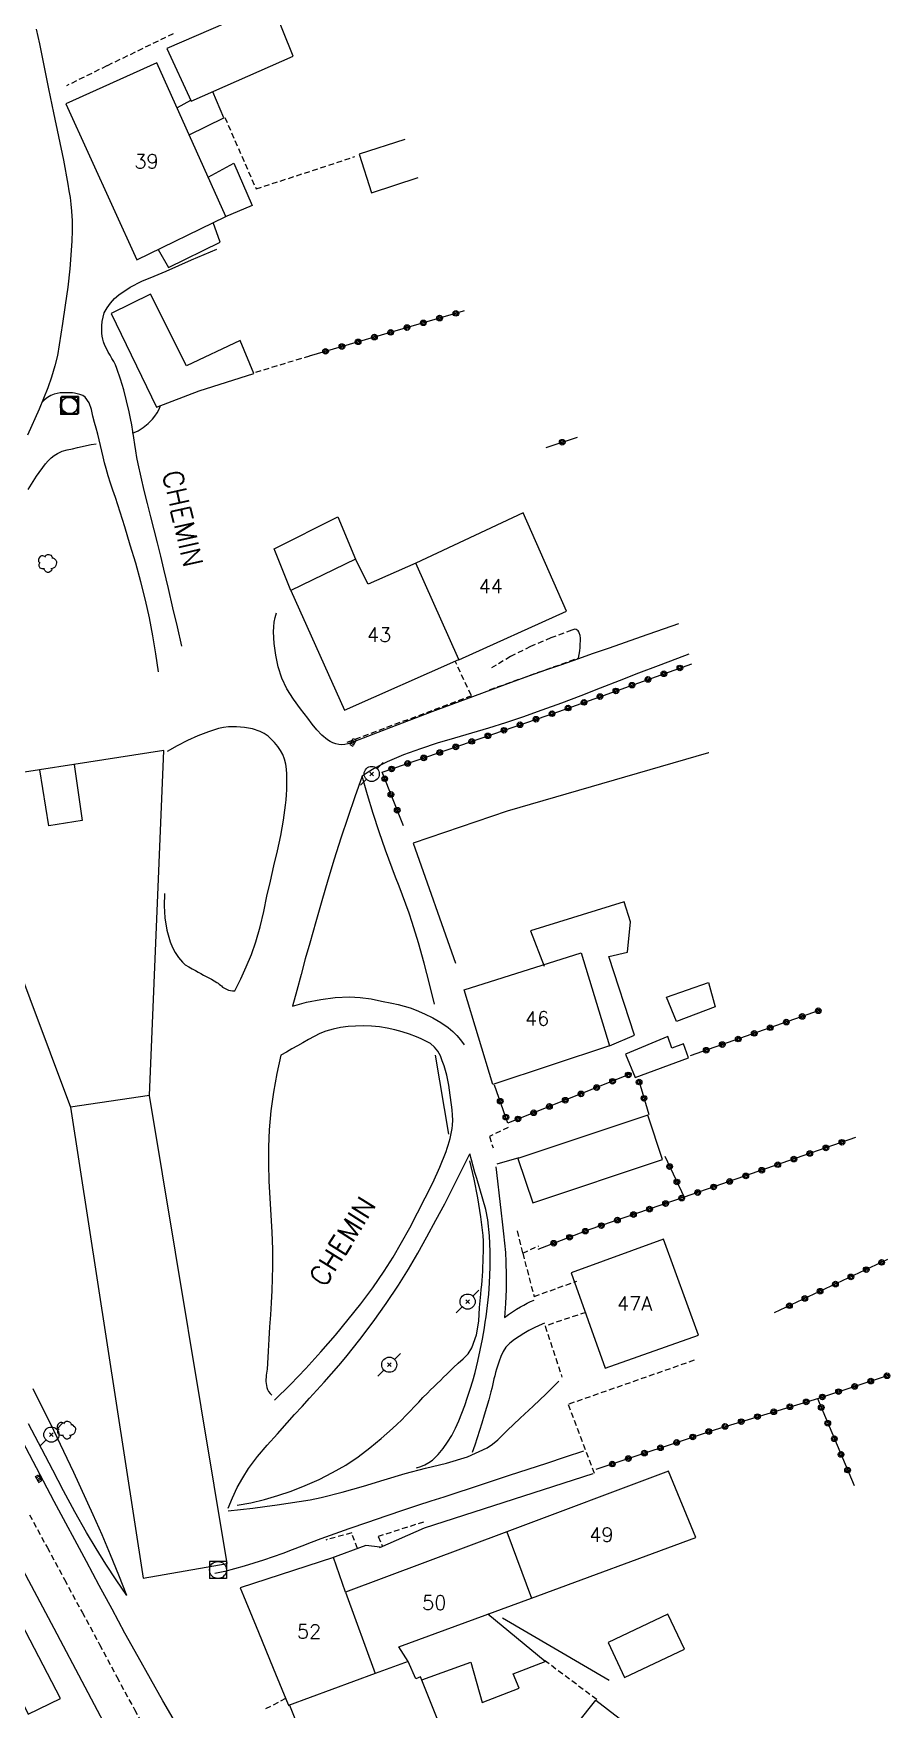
# Model space of a CAD drawing. Header units: millimetres. Extents: x 174000 to 175000, y 130000 to 130858.
# Drawn here: x 174115.2 to 174191, y 130268.3 to 130416.5 of the extents above; entities that cross this region are included whole.
import ezdxf
from ezdxf.enums import TextEntityAlignment as Align

# ---------------------------------------------------------------- set-up
doc = ezdxf.new("R2010")
doc.units = ezdxf.units.MM
doc.linetypes.add('DASHED', pattern=[0.75, 0.5, -0.25])
doc.layers.get('0').update_dxf_attribs({"linetype": 'CONTINUOUS'})
for name, color, linetype in [('W0001', 6, 'DASHED'), ('W0014', 7, 'CONTINUOUS'), ('W0017', 7, 'CONTINUOUS'), ('W0071', 7, 'CONTINUOUS'), ('W0101', 7, 'CONTINUOUS'), ('W0104', 1, 'CONTINUOUS'), ('W0112', 1, 'DASHED'), ('W0211', 2, 'CONTINUOUS'), ('W0214', 2, 'CONTINUOUS'), ('W0300', 7, 'CONTINUOUS'), ('W0323', 7, 'CONTINUOUS'), ('W0333', 7, 'CONTINUOUS'), ('W0401', 7, 'CONTINUOUS'), ('W0420', 7, 'CONTINUOUS'), ('W0473', 7, 'CONTINUOUS'), ('W0989', 7, 'CONTINUOUS'), ('W0991', 7, 'CONTINUOUS'), ('W1102', 7, 'CONTINUOUS')]:
    doc.layers.add(name, color=color, linetype=linetype)
doc.styles.get("Standard").update_dxf_attribs({"font": 'romans.shx', "width": 0.85})

# ---------------------------------------------------------------- blocks, each defined once
blk = doc.blocks.new('T401')
for p, q in [((-0.3, 0.3), (0, 0.3)), ((-0.3, -0.25), (-0.3, 0.3)), ((-0.3, 0.15), (0, 0.15)), ((-0.3, 0), (0, 0)), ((0, 0.3), (0, -0.25)), ((-0.3, -0.15), (0, -0.15)), ((-0.3, -0.25), (-0.3, -0.3)), ((-0.3, -0.3), (0, -0.3)), ((0, -0.3), (0, -0.25))]:
    blk.add_line(p, q)
blk = doc.blocks.new('T420')
for p, q in [((0.75, 0.75), (-0.75, 0.75)), ((-0.75, 0.75), (-0.75, -0.75)), ((0.75, 0.75), (0.75, -0.75)), ((0.75, -0.75), (-0.75, -0.75))]:
    blk.add_line(p, q)
blk.add_ellipse((0, 0), major_axis=(-0.53, 0.53), ratio=1, start_param=3.926991, end_param=10.210176)
blk = doc.blocks.new('T473')
for p, q in [((-0.166667, 0.166667), (0.166667, -0.166667)), ((-0.166667, -0.166667), (0.166667, 0.166667)), ((0.500001, 0.500001), (1.000002, 1.000002)), ((-1.000002, -1.000002), (-0.500001, -0.500001))]:
    blk.add_line(p, q)
blk.add_ellipse((0, 0), major_axis=(0.471405, 0.471405), ratio=1, start_param=5.4977871438, end_param=11.780972451)
blk = doc.blocks.new('T300')
for p, q in [((-0.8, 0.51), (-0.86, 0.34)), ((-0.86, 0.34), (-0.86, 0.17)), ((-0.86, 0.17), (-0.74, 0.06)), ((-0.69, 0.63), (-0.8, 0.51)), ((-0.8, -0.06), (-0.74, 0.06)), ((-0.74, 0.06), (-0.69, 0.11)), ((-0.57, 0.69), (-0.69, 0.63)), ((-0.46, 0.69), (-0.57, 0.69)), ((-0.29, 0.63), (-0.46, 0.69)), ((-0.29, 0.63), (-0.17, 0.74)), ((-0.23, 0.57), (-0.29, 0.63)), ((-0.17, 0.74), (-0.06, 0.8)), ((-0.06, 0.8), (0.06, 0.8)), ((0.06, 0.8), (0.23, 0.74)), ((0.23, 0.74), (0.34, 0.63)), ((0.34, 0.63), (0.4, 0.51)), ((0.46, 0.46), (0.34, 0.46)), ((0.4, 0.51), (0.4, 0.46)), ((0.57, 0.4), (0.46, 0.46)), ((0.57, 0.4), (0.69, 0.29)), ((0.69, 0.29), (0.74, 0.17)), ((0.74, 0.06), (0.69, -0.17)), ((0.74, 0.17), (0.74, 0.06)), ((-0.8, -0.17), (-0.8, -0.06)), ((-0.8, -0.23), (-0.8, -0.17)), ((-0.74, -0.34), (-0.8, -0.23)), ((-0.69, -0.4), (-0.74, -0.34)), ((-0.51, -0.46), (-0.69, -0.4)), ((-0.4, -0.46), (-0.51, -0.46)), ((-0.4, -0.46), (-0.34, -0.46)), ((-0.34, -0.46), (-0.34, -0.4)), ((-0.34, -0.51), (-0.34, -0.46)), ((-0.29, -0.63), (-0.34, -0.51)), ((-0.17, -0.74), (-0.29, -0.63)), ((-0.06, -0.8), (-0.17, -0.74)), ((0.06, -0.8), (-0.06, -0.8)), ((0.17, -0.74), (0.06, -0.8)), ((0.23, -0.69), (0.17, -0.74)), ((0.29, -0.46), (0.23, -0.46)), ((0.29, -0.63), (0.23, -0.69)), ((0.46, -0.4), (0.29, -0.46)), ((0.34, -0.51), (0.29, -0.63)), ((0.34, -0.51), (0.34, -0.46)), ((0.57, -0.34), (0.46, -0.4)), ((0.63, -0.29), (0.57, -0.34)), ((0.69, -0.17), (0.63, -0.29))]:
    blk.add_line(p, q)
blk = doc.blocks.new('t323o')
at = {"color": 0, "linetype": 'Continuous'}
for radius in [0.25, 0.15]:
    blk.add_circle((0, 0), radius, dxfattribs=at)

msp = doc.modelspace()

# ---------------------------------------------------------------- linework, layer by layer
at = {"layer": 'W0001'}
msp.add_lwpolyline([(174114.87, 130285.53), (174116.41, 130282.65), (174117.96, 130279.79), (174119.5, 130276.92), (174121.05, 130274.05), (174122.59, 130271.18), (174124.13, 130268.31), (174127.29, 130262.36)], dxfattribs=at)
at = {"layer": 'W0014'}
for points in [[(174127.77, 130267.15), (174126.65, 130269.08), (174125.56, 130271.02), (174124.47, 130272.96), (174123.3, 130275.06), (174122.16, 130277.17), (174121.02, 130279.28), (174119.89, 130281.4), (174117.05, 130286.7), (174114.23, 130292.02), (174111.42, 130297.34), (174108.62, 130302.67)], [(174114.27, 130280.66), (174117.02, 130275.49), (174119.76, 130270.31), (174122.48, 130265.11)]]:
    msp.add_lwpolyline(points, dxfattribs=at)
at = {"layer": 'W0017'}
for points in [[(174115.45, 130416.9), (174115.73, 130415.58), (174116, 130414.26), (174116.27, 130412.93), (174116.54, 130411.61), (174116.98, 130409.5), (174117.42, 130407.4), (174117.85, 130405.29), (174118.24, 130403.18), (174118.34, 130402.59), (174118.44, 130401.99), (174118.52, 130401.4), (174118.58, 130400.8), (174118.62, 130399.93), (174118.62, 130399.06), (174118.6, 130398.18), (174118.55, 130397.31), (174118.42, 130395.69), (174118.24, 130394.08), (174118.02, 130392.47), (174117.78, 130390.87), (174117.64, 130389.92), (174117.49, 130388.98), (174117.32, 130388.04), (174117.1, 130387.11), (174116.81, 130386.13), (174116.48, 130385.17), (174116.11, 130384.22), (174115.72, 130383.28), (174114.68, 130380.98)], [(174121.46, 130391.79), (174121.72, 130392.24), (174122.03, 130392.67), (174122.38, 130393.06), (174122.77, 130393.41), (174123.75, 130394.07), (174124.8, 130394.59), (174125.88, 130395.04), (174126.94, 130395.5), (174128.05, 130396), (174129.17, 130396.5), (174130.29, 130396.97), (174131.42, 130397.43)], [(174143.25, 130353.77), (174146.84, 130355.17), (174150.45, 130356.54), (174154.06, 130357.89), (174157.69, 130359.22), (174159.09, 130359.73), (174160.5, 130360.23), (174161.91, 130360.72), (174163.32, 130361.21), (174164.73, 130361.7), (174166.14, 130362.19), (174167.55, 130362.68), (174168.95, 130363.17), (174172.25, 130364.34)], [(174173.14, 130361.61), (174172.13, 130361.23), (174170.42, 130360.59), (174168.71, 130359.93), (174167, 130359.27), (174165.3, 130358.61), (174163.59, 130357.95), (174161.88, 130357.3), (174160.16, 130356.67), (174158.44, 130356.05), (174156.95, 130355.55), (174155.44, 130355.08), (174153.93, 130354.64), (174152.42, 130354.2), (174150.91, 130353.75), (174149.41, 130353.25), (174147.93, 130352.71), (174146.47, 130352.1), (174145.89, 130351.82), (174145.33, 130351.51), (174144.79, 130351.18), (174144.26, 130350.82)], [(174158.12, 130317.09), (174156.18, 130316.51)], [(174132.41, 130285.88), (174133.5, 130286), (174134.59, 130286.12), (174135.67, 130286.26), (174136.75, 130286.41), (174137.72, 130286.55), (174138.7, 130286.69), (174139.67, 130286.85), (174140.63, 130287.04), (174142.51, 130287.51), (174144.37, 130288.04), (174146.22, 130288.61), (174148.07, 130289.17), (174149.88, 130289.65), (174151.73, 130290.09), (174153.57, 130290.64), (174155.31, 130291.43), (174155.8, 130291.76), (174156.25, 130292.16), (174156.66, 130292.57), (174157.08, 130292.98), (174158.24, 130294.05), (174159.39, 130295.13), (174160.53, 130296.23), (174161.66, 130297.34)], [(174163.84, 130291.16), (174162.2, 130290.61), (174160.56, 130290.07), (174158.92, 130289.52), (174157.27, 130288.98), (174156.12, 130288.6), (174154.96, 130288.22), (174153.8, 130287.85), (174152.64, 130287.47), (174151.49, 130287.09), (174150.33, 130286.72), (174149.17, 130286.34), (174148.02, 130285.95), (174146.37, 130285.4), (174144.73, 130284.84), (174143.09, 130284.27), (174141.45, 130283.7), (174140.61, 130283.39), (174139.76, 130283.07), (174138.92, 130282.75), (174138.08, 130282.43), (174137.24, 130282.11), (174136.4, 130281.8), (174135.55, 130281.5), (174134.69, 130281.23), (174133.84, 130280.97), (174132.98, 130280.74), (174132.12, 130280.52), (174131.25, 130280.33)]]:
    msp.add_lwpolyline(points, dxfattribs=at)
at = {"layer": 'W0071'}
for points in [[(174128.32, 130362.32), (174127.93, 130364.03), (174127.54, 130365.73), (174127.15, 130367.43), (174126.74, 130369.13), (174126.46, 130370.3), (174126.17, 130371.46), (174125.87, 130372.62), (174125.57, 130373.78), (174125.28, 130374.94), (174124.99, 130376.1), (174124.72, 130377.27), (174124.47, 130378.44), (174124.35, 130379.01), (174124.26, 130379.59), (174124.16, 130380.16), (174124.08, 130380.74), (174123.99, 130381.32), (174123.89, 130381.89), (174123.79, 130382.47), (174123.67, 130383.04), (174123.44, 130384.02), (174123.19, 130384.99), (174122.91, 130385.95), (174122.58, 130386.89), (174122.45, 130387.2), (174122.3, 130387.49), (174122.14, 130387.78), (174121.98, 130388.06), (174121.82, 130388.34), (174121.67, 130388.64), (174121.53, 130388.93), (174121.41, 130389.24), (174121.34, 130389.49), (174121.29, 130389.75), (174121.26, 130390), (174121.24, 130390.26), (174121.25, 130390.65), (174121.29, 130391.03), (174121.36, 130391.41), (174121.46, 130391.79)], [(174126.26, 130360.07), (174126.03, 130361.66), (174125.77, 130363.25), (174125.46, 130364.83), (174125.12, 130366.4), (174124.71, 130368.03), (174124.25, 130369.66), (174123.77, 130371.27), (174123.28, 130372.89), (174123.08, 130373.54), (174122.87, 130374.18), (174122.66, 130374.82), (174122.45, 130375.47), (174122.23, 130376.11), (174122.02, 130376.75), (174121.82, 130377.4), (174121.63, 130378.05), (174121.5, 130378.55), (174121.37, 130379.06), (174121.25, 130379.57), (174121.14, 130380.08), (174121.02, 130380.58), (174120.9, 130381.09), (174120.76, 130381.6), (174120.61, 130382.1), (174120.47, 130382.66), (174120.34, 130383.25), (174120.13, 130383.84), (174119.77, 130384.35), (174119.56, 130384.5), (174119.32, 130384.59), (174119.08, 130384.64), (174118.85, 130384.69), (174118.65, 130384.72), (174118.46, 130384.74), (174118.26, 130384.74), (174118.07, 130384.74), (174117.82, 130384.73), (174117.56, 130384.72), (174117.3, 130384.68), (174117.05, 130384.62), (174116.74, 130384.48), (174116.45, 130384.32), (174116.18, 130384.11), (174115.94, 130383.88)], [(174143.25, 130353.77), (174142.99, 130353.68), (174142.73, 130353.63), (174142.47, 130353.61), (174142.2, 130353.63), (174141.94, 130353.68), (174141.68, 130353.77), (174141.44, 130353.89), (174141.21, 130354.04), (174140.71, 130354.45), (174140.26, 130354.93), (174139.86, 130355.44), (174139.47, 130355.95), (174138.82, 130356.79), (174138.19, 130357.64), (174137.62, 130358.55), (174137.16, 130359.51), (174136.84, 130360.51), (174136.62, 130361.53), (174136.49, 130362.57), (174136.44, 130363.61), (174136.45, 130364.03), (174136.49, 130364.45), (174136.57, 130364.87), (174136.68, 130365.28)], [(174133, 130331.84), (174133.53, 130332.9), (174134.02, 130333.97), (174134.47, 130335.07), (174134.86, 130336.18), (174135.25, 130337.51), (174135.57, 130338.86), (174135.85, 130340.21), (174136.15, 130341.56), (174136.46, 130342.9), (174136.78, 130344.24), (174137.07, 130345.58), (174137.31, 130346.94), (174137.37, 130347.39), (174137.44, 130347.84), (174137.49, 130348.28), (174137.54, 130348.74), (174137.58, 130349.19), (174137.61, 130349.64), (174137.62, 130350.09), (174137.62, 130350.55), (174137.61, 130351), (174137.59, 130351.45), (174137.52, 130351.9), (174137.41, 130352.34), (174137.24, 130352.74), (174137.04, 130353.11), (174136.8, 130353.47), (174136.53, 130353.8), (174136.25, 130354.09), (174135.95, 130354.36), (174135.61, 130354.6), (174135.25, 130354.79), (174134.57, 130355.02), (174133.87, 130355.15), (174133.17, 130355.21), (174132.46, 130355.2), (174132.01, 130355.15), (174131.56, 130355.05), (174131.12, 130354.91), (174130.69, 130354.76), (174129.75, 130354.4), (174128.82, 130353.99), (174127.92, 130353.53), (174127.04, 130353.02)], [(174144.26, 130350.82), (174143.62, 130349), (174142.99, 130347.17), (174142.38, 130345.34), (174141.79, 130343.5), (174141.23, 130341.65), (174140.69, 130339.8), (174140.16, 130337.94), (174139.63, 130336.08), (174139.24, 130334.69), (174138.86, 130333.29), (174138.48, 130331.89), (174138.11, 130330.49)], [(174126.79, 130340.47), (174126.75, 130339.38), (174126.82, 130338.3), (174127.01, 130337.23), (174127.3, 130336.18), (174127.49, 130335.69), (174127.74, 130335.23), (174128.03, 130334.79), (174128.37, 130334.39), (174128.63, 130334.16), (174128.93, 130333.97), (174129.23, 130333.8), (174129.53, 130333.64), (174129.76, 130333.5), (174130, 130333.37), (174130.24, 130333.25), (174130.48, 130333.12), (174130.72, 130333), (174130.96, 130332.87), (174131.19, 130332.73), (174131.42, 130332.59), (174131.53, 130332.52), (174131.63, 130332.44), (174131.73, 130332.36), (174131.83, 130332.28), (174131.93, 130332.19), (174132.04, 130332.12), (174132.15, 130332.05), (174132.27, 130331.99), (174132.44, 130331.92), (174132.62, 130331.88), (174132.81, 130331.85), (174133, 130331.84)], [(174138.11, 130330.49), (174139.34, 130330.84), (174140.6, 130331.09), (174141.87, 130331.25), (174143.15, 130331.31), (174144.1, 130331.27), (174145.05, 130331.13), (174145.98, 130330.95), (174146.9, 130330.75), (174147.44, 130330.63), (174147.98, 130330.5), (174148.51, 130330.34), (174149.04, 130330.15), (174149.78, 130329.83), (174150.5, 130329.47), (174151.21, 130329.06), (174151.87, 130328.6), (174152.27, 130328.26), (174152.63, 130327.9), (174152.97, 130327.51), (174153.28, 130327.09)], [(174136.51, 130295.67), (174137.92, 130297.05), (174139.29, 130298.47), (174140.62, 130299.92), (174141.91, 130301.41), (174143.04, 130302.78), (174144.14, 130304.17), (174145.2, 130305.59), (174146.2, 130307.06), (174147, 130308.31), (174147.75, 130309.6), (174148.47, 130310.9), (174149.16, 130312.22), (174149.84, 130313.55), (174150.51, 130314.88), (174151.13, 130316.25), (174151.68, 130317.64), (174151.78, 130317.93), (174151.87, 130318.21), (174151.96, 130318.5), (174152.04, 130318.79), (174152.11, 130319.08), (174152.17, 130319.37), (174152.22, 130319.67), (174152.26, 130319.97), (174152.28, 130320.42), (174152.26, 130320.87), (174152.21, 130321.32), (174152.16, 130321.76), (174152.05, 130322.64), (174151.93, 130323.51), (174151.75, 130324.38), (174151.51, 130325.23), (174151.35, 130325.66), (174151.18, 130326.09), (174150.95, 130326.51), (174150.66, 130326.88), (174150.3, 130327.18), (174149.9, 130327.41), (174149.48, 130327.6), (174149.06, 130327.77), (174148.44, 130328.02), (174147.8, 130328.23), (174147.15, 130328.41), (174146.49, 130328.55), (174145.8, 130328.66), (174145.09, 130328.73), (174144.39, 130328.76), (174143.68, 130328.74), (174143.02, 130328.69), (174142.36, 130328.6), (174141.71, 130328.46), (174141.06, 130328.28), (174140.53, 130328.07), (174140.02, 130327.82), (174139.52, 130327.54), (174139.03, 130327.26), (174138.54, 130327), (174138.05, 130326.72), (174137.57, 130326.44), (174137.09, 130326.15)], [(174137.09, 130326.17), (174136.72, 130324.54), (174136.42, 130322.89), (174136.2, 130321.23), (174136.05, 130319.56), (174135.99, 130318.05), (174135.99, 130316.54), (174136.03, 130315.03), (174136.11, 130313.52), (174136.2, 130312.01), (174136.28, 130310.51), (174136.33, 130309), (174136.34, 130307.49), (174136.32, 130306.42), (174136.27, 130305.34), (174136.22, 130304.27), (174136.15, 130303.2), (174136.08, 130302.13), (174136.02, 130301.06), (174135.96, 130299.99), (174135.9, 130298.91), (174135.86, 130298.4), (174135.78, 130297.86), (174135.75, 130297.32), (174135.83, 130296.78), (174135.9, 130296.59), (174136, 130296.41), (174136.12, 130296.25), (174136.27, 130296.1)], [(174132.41, 130286.12), (174132.8, 130287.03), (174133.23, 130287.92), (174133.71, 130288.78), (174134.23, 130289.61), (174135.02, 130290.68), (174135.88, 130291.69), (174136.77, 130292.67), (174137.65, 130293.66), (174138.29, 130294.39), (174138.95, 130295.11), (174139.6, 130295.83), (174140.27, 130296.54), (174140.92, 130297.26), (174141.57, 130297.99), (174142.21, 130298.72), (174142.83, 130299.47), (174144.05, 130301.01), (174145.24, 130302.59), (174146.39, 130304.19), (174147.49, 130305.82), (174148.36, 130307.23), (174149.19, 130308.66), (174149.99, 130310.11), (174150.78, 130311.56), (174151.56, 130313.02), (174152.32, 130314.49), (174153.06, 130315.96), (174153.79, 130317.45)], [(174149.06, 130289.68), (174149.44, 130289.79), (174149.8, 130289.94), (174150.15, 130290.13), (174150.47, 130290.36), (174150.98, 130290.84), (174151.43, 130291.38), (174151.82, 130291.95), (174152.19, 130292.54), (174152.53, 130293.18), (174152.82, 130293.84), (174153.08, 130294.51), (174153.33, 130295.18), (174153.58, 130295.91), (174153.82, 130296.64), (174154.04, 130297.37), (174154.25, 130298.11), (174154.49, 130299.09), (174154.7, 130300.07), (174154.9, 130301.05), (174155.07, 130302.04), (174155.15, 130302.54), (174155.22, 130303.03), (174155.29, 130303.53), (174155.36, 130304.03), (174155.41, 130304.53), (174155.46, 130305.03), (174155.5, 130305.54), (174155.53, 130306.04), (174155.58, 130307.42), (174155.59, 130308.81), (174155.53, 130310.2), (174155.38, 130311.59), (174155.2, 130312.52), (174154.94, 130313.43), (174154.66, 130314.34), (174154.39, 130315.25), (174154.24, 130315.8), (174154.09, 130316.35), (174153.94, 130316.9), (174153.79, 130317.45)], [(174156.09, 130316.29), (174156.24, 130315.01), (174156.39, 130313.73), (174156.53, 130312.45), (174156.67, 130311.17), (174156.76, 130310.36), (174156.85, 130309.54), (174156.93, 130308.72), (174156.98, 130307.9), (174157.01, 130306.67), (174157, 130305.43), (174156.95, 130304.19), (174156.86, 130302.96)], [(174156.86, 130302.98), (174157.2, 130303.23), (174157.55, 130303.46), (174157.91, 130303.69), (174158.27, 130303.91), (174158.56, 130304.07), (174158.85, 130304.22), (174159.15, 130304.37), (174159.46, 130304.51)], [(174160.4, 130302.45), (174159.92, 130302.26), (174159.46, 130302.05), (174159, 130301.81), (174158.56, 130301.56), (174158.14, 130301.3), (174157.72, 130301.02), (174157.33, 130300.71), (174156.98, 130300.34), (174156.73, 130299.96), (174156.54, 130299.53), (174156.38, 130299.1), (174156.23, 130298.67), (174156.14, 130298.39), (174156.06, 130298.11), (174155.99, 130297.82), (174155.92, 130297.54), (174155.86, 130297.25), (174155.79, 130296.96), (174155.72, 130296.68), (174155.65, 130296.39), (174155.46, 130295.7), (174155.26, 130295.01), (174155.06, 130294.32), (174154.85, 130293.63), (174154.65, 130292.98), (174154.44, 130292.32), (174154.22, 130291.67), (174154, 130291.02)]]:
    msp.add_lwpolyline(points, dxfattribs=at)
at = {"layer": 'W0101'}
for points in [[(174126.11, 130413.91), (174118.07, 130410.28), (174124.35, 130396.49), (174132.2, 130400.32)], [(174166.14, 130327), (174155.82, 130323.58), (174153.28, 130331.94), (174163.62, 130335.21)], [(174170.92, 130309.89), (174162.73, 130306.93), (174165.76, 130298.5), (174173.99, 130301.41)]]:
    msp.add_lwpolyline(points, close=True, dxfattribs=at)
for points in [[(174152.8, 130361.14), (174152.8, 130361.13), (174162.32, 130365.43), (174158.51, 130374.13), (174149, 130369.67)], [(174149, 130369.67), (174144.8, 130367.8), (174143.67, 130370.01), (174137.96, 130367.25)], [(174137.96, 130367.25), (174142.7, 130356.67), (174152.8, 130361.14)], [(174159.23, 130278.15), (174173.75, 130283.5), (174171.35, 130289.37), (174157.07, 130284.02)], [(174157.07, 130284.02), (174142.78, 130278.68)], [(174141.74, 130281.74), (174133.48, 130279.07), (174133.77, 130278.36)], [(174142.78, 130278.68), (174141.74, 130281.74)], [(174133.77, 130278.36), (174135.09, 130275.15)], [(174148.33, 130272.55), (174147.51, 130273.84), (174159.23, 130278.15)], [(174135.09, 130275.15), (174136.4, 130271.95)], [(174151.07, 130267.06), (174149.42, 130271.19), (174149.01, 130271), (174148.33, 130272.55)], [(174136.4, 130271.95), (174137.72, 130268.75), (174137.84, 130268.7)], [(174137.84, 130268.7), (174140.22, 130262.74)]]:
    msp.add_lwpolyline(points, dxfattribs=at)
at = {"layer": 'W0104'}
for points in [[(174129.14, 130410.52), (174138.18, 130414.49), (174136.27, 130419.19), (174126.99, 130415.19)], [(174125.56, 130393.46), (174122.09, 130391.76), (174126.09, 130383.45), (174129.85, 130384.91), (174134.69, 130386.43), (174133.48, 130389.37), (174128.73, 130387.11)], [(174175.47, 130330.44), (174172.05, 130329.15), (174171.16, 130331.29), (174174.89, 130332.59)], [(174168.4, 130324.19), (174173.12, 130325.93), (174172.66, 130327.17), (174171.64, 130326.78), (174171.28, 130327.8), (174167.55, 130326.25)], [(174169.51, 130320.87), (174158.03, 130317.04), (174159.34, 130313.1), (174170.82, 130316.93), (174169.51, 130320.87)], [(174117.59, 130269.28), (174113.78, 130276.65), (174108.11, 130275.27), (174111.04, 130269.18), (174113.61, 130270.23), (174114.73, 130267.88)], [(174171.28, 130276.74), (174166, 130274.22), (174167.47, 130271.13), (174172.76, 130273.65), (174171.28, 130276.74)]]:
    msp.add_lwpolyline(points, close=True, dxfattribs=at)
for points in [[(174129.12, 130410.58), (174129.09, 130410.57), (174127.9, 130409.93)], [(174128.96, 130407.55), (174132.05, 130409.04), (174131.07, 130411.36)], [(174148.04, 130407.14), (174144, 130405.82), (174145.09, 130402.43), (174149.21, 130403.78)], [(174130.64, 130403.8), (174132.92, 130405.04), (174134.55, 130401.29), (174132.11, 130400.27)], [(174126.22, 130397.4), (174127.16, 130395.81), (174131.71, 130398.04), (174131.1, 130399.78)], [(174137.96, 130367.25), (174137.96, 130367.25), (174136.5, 130370.94), (174142.12, 130373.76), (174143.67, 130370.01)], [(174166.14, 130327), (174168.35, 130327.94), (174166.07, 130334.9), (174167.72, 130335.28), (174167.98, 130337.95), (174167.43, 130339.72), (174159.16, 130337.15), (174160.35, 130334.02)], [(174149.53, 130270.92), (174153.88, 130272.48), (174154.88, 130268.92), (174158.15, 130270.2), (174157.61, 130271.46), (174160.45, 130272.55), (174155.39, 130276.74)], [(174167.88, 130263.71), (174163.28, 130267.2), (174163.31, 130267.08), (174164.92, 130269.12)], [(174164.92, 130269.12), (174170.45, 130264.85)]]:
    msp.add_lwpolyline(points, dxfattribs=at)
at = {"layer": 'W0112'}
for points in [[(174127.57, 130416.48), (174121.7, 130413.64), (174118.12, 130411.88)], [(174132.12, 130409.09), (174134.89, 130402.76), (174143.63, 130405.62)], [(174139.61, 130387.98), (174134.67, 130386.48)], [(174163.38, 130361.28), (174163.45, 130361.59), (174163.5, 130361.91), (174163.54, 130362.22), (174163.55, 130362.54), (174163.56, 130362.78), (174163.56, 130363.03), (174163.53, 130363.27), (174163.45, 130363.51), (174163.41, 130363.6), (174163.35, 130363.68), (174163.28, 130363.75), (174163.19, 130363.8), (174163.08, 130363.82), (174162.98, 130363.8), (174162.89, 130363.76), (174162.8, 130363.73), (174160.95, 130363.07), (174159.14, 130362.29), (174157.39, 130361.41), (174155.7, 130360.41)], [(174153.91, 130357.99), (174152.51, 130360.95)], [(174155.53, 130358.47), (174163.38, 130361.28)], [(174142.95, 130353.84), (174154.15, 130358.04)], [(174157.18, 130319.78), (174155.51, 130318.98), (174155.84, 130317.96)], [(174157.98, 130310.62), (174158.46, 130308.65), (174159.87, 130309.31)], [(174158.46, 130308.65), (174159.46, 130304.83), (174163.24, 130306.18)], [(174164.03, 130303.42), (174160.45, 130302.21), (174161.93, 130297.68)], [(174173.63, 130299.18), (174162.48, 130295.28), (174164.79, 130289.17)], [(174149.69, 130284.88), (174145.69, 130283.6), (174146.07, 130282.72)], [(174143.85, 130282.53), (174143.34, 130283.92), (174141.06, 130283.29)], [(174165, 130269.18), (174160.28, 130272.72)], [(174137.5, 130269.28), (174135.71, 130268.34)]]:
    msp.add_lwpolyline(points, dxfattribs=at)
at = {"layer": 'W0211'}
for points in [[(174123.96, 130381.15), (174124.45, 130381.38), (174124.91, 130381.67), (174125.34, 130382.01), (174125.73, 130382.39), (174125.95, 130382.66), (174126.15, 130382.97), (174126.31, 130383.29), (174126.43, 130383.62)], [(174114.75, 130376.17), (174115.47, 130377.35), (174116.28, 130378.46), (174116.51, 130378.73), (174116.76, 130378.97), (174117.04, 130379.19), (174117.34, 130379.38), (174117.76, 130379.57), (174118.2, 130379.69), (174118.65, 130379.79), (174119.09, 130379.89), (174119.5, 130379.99), (174119.91, 130380.08), (174120.32, 130380.16), (174120.74, 130380.23)], [(174150.66, 130330.66), (174150.23, 130332.48), (174149.76, 130334.3), (174149.25, 130336.11), (174148.7, 130337.9), (174148.43, 130338.71), (174148.14, 130339.51), (174147.84, 130340.31), (174147.53, 130341.11), (174147.21, 130341.9), (174146.91, 130342.69), (174146.61, 130343.49), (174146.32, 130344.3), (174145.78, 130345.92), (174145.25, 130347.54), (174144.75, 130349.18), (174144.26, 130350.82)], [(174151.94, 130319.17), (174150.76, 130326.15)], [(174133.21, 130286.36), (174134.43, 130286.59), (174135.63, 130286.88), (174136.82, 130287.22), (174137.99, 130287.62), (174139.23, 130288.11), (174140.46, 130288.65), (174141.65, 130289.26), (174142.81, 130289.92), (174143.9, 130290.65), (174144.95, 130291.45), (174145.96, 130292.28), (174146.95, 130293.15), (174147.36, 130293.52), (174147.75, 130293.9), (174148.14, 130294.29), (174148.51, 130294.69), (174148.89, 130295.09), (174149.27, 130295.49), (174149.64, 130295.88), (174150.03, 130296.27), (174150.32, 130296.56), (174150.6, 130296.84), (174150.89, 130297.12), (174151.18, 130297.4), (174151.47, 130297.68), (174151.76, 130297.96), (174152.05, 130298.24), (174152.33, 130298.53), (174152.76, 130298.93), (174153.2, 130299.32), (174153.63, 130299.76), (174153.96, 130300.27), (174154.37, 130301.42), (174154.57, 130302.64), (174154.65, 130303.84), (174154.75, 130305.02), (174154.8, 130305.43), (174154.84, 130305.84), (174154.87, 130306.24), (174154.9, 130306.65), (174154.92, 130307.06), (174154.94, 130307.47), (174154.96, 130307.88), (174154.97, 130308.29), (174154.98, 130308.77), (174154.99, 130309.25), (174154.98, 130309.73), (174154.95, 130310.21), (174154.76, 130311.88), (174154.5, 130313.54), (174154.18, 130315.19), (174153.79, 130316.82)], [(174123.45, 130278.39), (174122.75, 130280.19), (174122.02, 130281.97), (174121.27, 130283.75), (174120.49, 130285.51), (174118.78, 130289.26), (174117.01, 130292.97), (174115.19, 130296.67)]]:
    msp.add_lwpolyline(points, dxfattribs=at)
at = {"layer": 'W0214'}
msp.add_lwpolyline([(174123.45, 130278.39), (174122.52, 130279.76), (174121.62, 130281.14), (174120.74, 130282.55), (174119.89, 130283.96), (174118.86, 130285.78), (174117.87, 130287.63), (174116.91, 130289.48), (174115.94, 130291.33), (174114.76, 130293.57)], dxfattribs=at)
at = {"layer": 'W0300'}
for points in [[(174174.92, 130352.91), (174174.89, 130352.9), (174157.08, 130347.74), (174148.77, 130344.9)], [(174148.79, 130344.9), (174152.53, 130334.29)], [(174156.67, 130276.4), (174166.09, 130270.9)]]:
    msp.add_lwpolyline(points, dxfattribs=at)
at = {"layer": 'W0323'}
for points in [[(174153.29, 130391.99), (174152.82, 130391.84), (174139.59, 130387.98)], [(174160.52, 130379.89), (174163.31, 130380.81)], [(174147.92, 130346.43), (174146.03, 130351.18), (174161.64, 130356.56), (174173.41, 130360.78)], [(174184.66, 130330.11), (174173.27, 130326.1)], [(174168.08, 130324.53), (174157.15, 130320.16), (174155.97, 130323.51)], [(174168.69, 130324.02), (174169.61, 130320.92)], [(174187.89, 130318.88), (174172.73, 130313.6), (174164.3, 130310.71), (174159.79, 130308.99)], [(174171.01, 130317.23), (174172.73, 130313.6)], [(174190.71, 130308.08), (174180.68, 130303.37)], [(174164.96, 130289.54), (174175.5, 130293.07), (174184.63, 130295.84), (174190.8, 130297.86)], [(174184.51, 130295.8), (174187.76, 130288.1)]]:
    msp.add_lwpolyline(points, dxfattribs=at)
at = {"layer": 'W0333'}
msp.add_lwpolyline([(174126.74, 130353.09), (174107.77, 130350.16), (174118.48, 130321.55), (174124.9, 130279.92), (174132.32, 130281.2), (174125.48, 130322.59)], close=True, dxfattribs=at)
for points in [[(174118.8, 130351.87), (174119.52, 130346.91), (174116.57, 130346.43), (174115.76, 130351.4)], [(174125.48, 130322.59), (174118.48, 130321.55)], [(174164.66, 130289.15), (174149.74, 130284.33), (174145.81, 130282.61), (174145.86, 130282.66), (174144.58, 130282.8), (174141.56, 130281.68)]]:
    msp.add_lwpolyline(points, dxfattribs=at)
at = {"layer": 'W1102'}
for points in [[(174152.8, 130361.14), (174149, 130369.67)], [(174157.07, 130284.02), (174159.23, 130278.15)], [(174142.78, 130278.68), (174145.43, 130271.48)], [(174148.33, 130272.55), (174145.43, 130271.48)], [(174145.43, 130271.48), (174137.75, 130268.66), (174137.84, 130268.7)]]:
    msp.add_lwpolyline(points, dxfattribs=at)

# ---------------------------------------------------------------- block references
at = {"layer": 'W0300'}
for p in [(174116.5, 130369.64), (174118.17, 130293)]:
    msp.add_blockref('T300', p, dxfattribs=at)
at = {"layer": 'W0323'}
for p, rotation in [((174149.67, 130390.92), 196.2360264777842), ((174151.11, 130391.34), 196.2360264777842), ((174152.55, 130391.76), 196.2360264777842), ((174145.35, 130389.66), 196.2360264777842), ((174146.79, 130390.08), 196.2360264777842), ((174148.23, 130390.5), 196.2360264777842), ((174141.03, 130388.4), 196.2360264777842), ((174142.47, 130388.82), 196.2360264777842), ((174143.91, 130389.24), 196.2360264777842), ((174161.95, 130380.36), 18.24507134420977), ((174170.94, 130359.89), 19.72609415341108), ((174172.35, 130360.4), 19.72609415341108), ((174166.7, 130358.37), 19.72609415341108), ((174168.12, 130358.88), 19.72609415341108), ((174169.53, 130359.39), 19.72609415341108), ((174162.47, 130356.86), 19.72609415341108), ((174163.88, 130357.36), 19.72609415341108), ((174165.29, 130357.87), 19.72609415341108), ((174158.22, 130355.38), 19.020124207183), ((174159.63, 130355.87), 19.020124207183), ((174161.05, 130356.36), 19.020124207183), ((174153.96, 130353.91), 19.020124207183), ((174155.38, 130354.4), 19.020124207183), ((174156.8, 130354.89), 19.020124207183), ((174149.71, 130352.45), 19.020124207183), ((174151.13, 130352.93), 19.020124207183), ((174152.54, 130353.42), 19.020124207183), ((174146.87, 130351.47), 19.020124207183), ((174148.29, 130351.96), 19.020124207183), ((174146.26, 130350.61), 111.7005393975971), ((174146.81, 130349.22), 111.7005393975971), ((174147.37, 130347.82), 111.7005393975971), ((174184.59, 130330.09), 199.3960583236912), ((174180.34, 130328.59), 199.3960583236912), ((174181.76, 130329.09), 199.3960583236912), ((174183.17, 130329.59), 199.3960583236912), ((174176.1, 130327.1), 199.3960583236912), ((174177.51, 130327.59), 199.3960583236912), ((174178.93, 130328.09), 199.3960583236912), ((174174.68, 130326.6), 199.3960583236912), ((174167.79, 130324.41), 201.7575879789448), ((174163.61, 130322.74), 201.7575879789448), ((174165, 130323.3), 201.7575879789448), ((174166.4, 130323.85), 201.7575879789448), ((174168.75, 130323.79), 286.5348320214584), ((174156.47, 130322.09), 109.548553291606), ((174159.43, 130321.07), 201.7575879789448), ((174160.82, 130321.63), 201.7575879789448), ((174162.22, 130322.18), 201.7575879789448), ((174169.18, 130322.35), 286.5348320214584), ((174156.97, 130320.68), 109.548553291606), ((174158.04, 130320.52), 201.7575879789448), ((174186.68, 130318.46), 199.209166598673), ((174182.43, 130316.97), 199.209166598673), ((174183.84, 130317.47), 199.209166598673), ((174185.26, 130317.96), 199.209166598673), ((174171.45, 130316.31), 295.3297548811083), ((174178.18, 130315.49), 199.209166598673), ((174179.59, 130315.99), 199.209166598673), ((174181.01, 130316.48), 199.209166598673), ((174172.09, 130314.95), 295.3297548811083), ((174173.93, 130314.01), 199.209166598673), ((174175.34, 130314.51), 199.209166598673), ((174176.76, 130315), 199.209166598673), ((174169.67, 130312.55), 198.8783309814931), ((174171.09, 130313.04), 198.8783309814931), ((174172.51, 130313.52), 198.8783309814931), ((174165.41, 130311.09), 198.8783309814931), ((174166.83, 130311.58), 198.8783309814931), ((174168.25, 130312.07), 198.8783309814931), ((174161.2, 130309.53), 200.8928780325523), ((174162.6, 130310.06), 200.8928780325523), ((174164, 130310.6), 200.8928780325523), ((174190.19, 130307.84), 205.1506303426886), ((174187.47, 130306.56), 205.1506303426886), ((174188.83, 130307.2), 205.1506303426886), ((174184.75, 130305.29), 205.1506303426886), ((174186.11, 130305.92), 205.1506303426886), ((174182.04, 130304.01), 205.1506303426886), ((174183.4, 130304.65), 205.1506303426886), ((174190.66, 130297.81), 18.10879230355683), ((174184.95, 130295.94), 18.10879230355683), ((174186.38, 130296.41), 18.10879230355683), ((174187.8, 130296.87), 18.10879230355683), ((174189.23, 130297.34), 18.10879230355683), ((174180.65, 130294.63), 16.82464806824499), ((174182.08, 130295.07), 16.82464806824499), ((174183.52, 130295.5), 16.82464806824499), ((174184.85, 130295.01), 292.8942109599035), ((174176.34, 130293.33), 16.82464806824499), ((174177.78, 130293.76), 16.82464806824499), ((174179.21, 130294.2), 16.82464806824499), ((174185.43, 130293.62), 292.8942109599035), ((174170.64, 130291.45), 18.55340599483876), ((174172.07, 130291.92), 18.55340599483876), ((174173.49, 130292.4), 18.55340599483876), ((174174.91, 130292.88), 18.55340599483876), ((174186.01, 130292.24), 292.8942109599035), ((174166.38, 130290.01), 18.55340599483876), ((174167.8, 130290.49), 18.55340599483876), ((174169.22, 130290.97), 18.55340599483876), ((174186.6, 130290.86), 292.8942109599035), ((174187.18, 130289.48), 292.8942109599035)]:
    msp.add_blockref('t323o', p, dxfattribs=dict(at, rotation=rotation))
at = {"layer": 'W0401'}
for p, rotation in [((174143.58, 130353.75), 330.5680762437277), ((174115.79, 130288.79), 27.99330172933115)]:
    msp.add_blockref('T401', p, dxfattribs=dict(at, rotation=rotation))
at = {"layer": 'W0420'}
for p in [(174118.34, 130383.57), (174118.43, 130383.65), (174131.52, 130280.64)]:
    msp.add_blockref('T420', p, dxfattribs=at)
at = {"layer": 'W0473'}
for p in [(174145.11, 130351.03), (174153.59, 130304.37), (174146.66, 130298.79), (174116.79, 130292.61)]:
    msp.add_blockref('T473', p, dxfattribs=at)

# ---------------------------------------------------------------- texts
at = {"layer": 'W0989'}
for rotation, p in [(282.6677, (174126.59, 130377.65)), (58.1985, (174140.96, 130305.55))]:
    msp.add_text('CHEMIN', height=1.75, rotation=rotation, dxfattribs=at).set_placement(p)
at = {"layer": 'W0991'}
for s, p in [('39', (174125.2, 130405.2)), ('44', (174155.63, 130367.63)), ('43', (174145.77, 130363.34)), ('46', (174159.73, 130329.4)), ('47A', (174168.35, 130304.2)), ('49', (174165.41, 130283.76)), ('50', (174150.64, 130277.75)), ('52', (174139.57, 130275.2))]:
    msp.add_text(s, height=1.25, dxfattribs=at).set_placement(p, align=Align.MIDDLE_CENTER)

doc.saveas('drawing.dxf')
